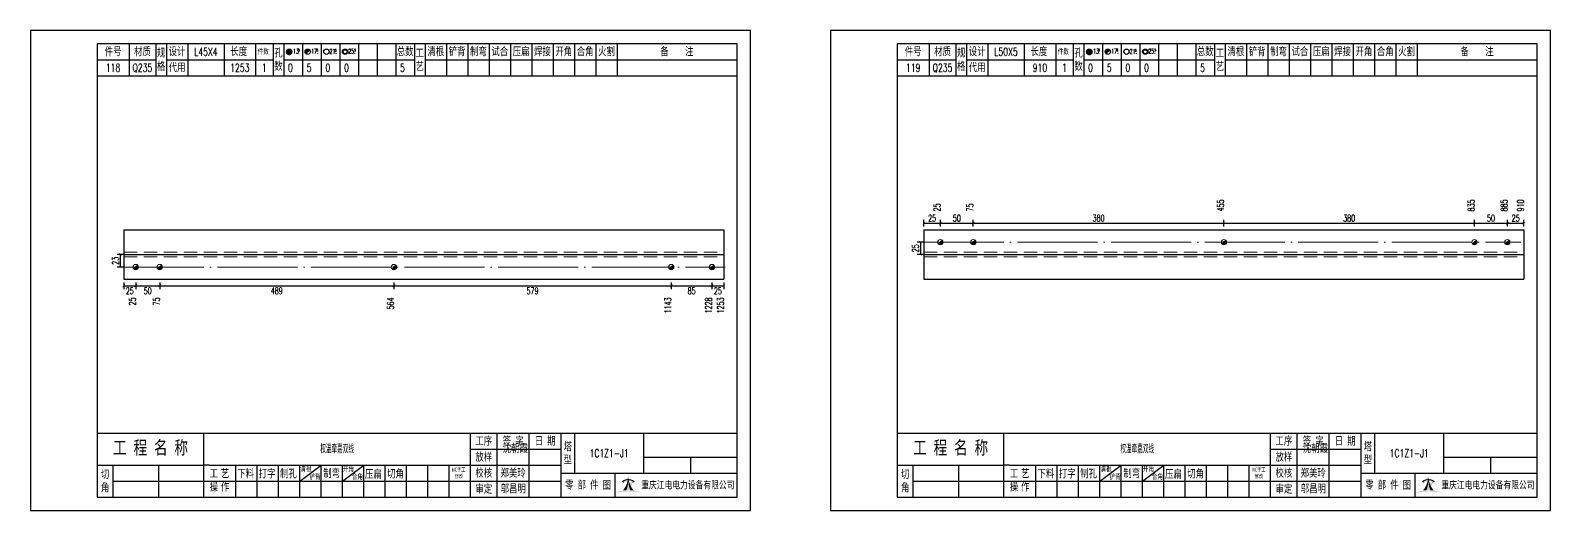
# Model space of a CAD drawing. Header units: millimetres. Extents: x -524 to 9570, y -2481 to 180.
# Drawn here: x 4500 to 5070, y 0 to 180 of the extents above; entities that cross this region are included whole.
import ezdxf
from ezdxf.enums import TextEntityAlignment as Align

# ---------------------------------------------------------------- set-up
doc = ezdxf.new("R2010")
doc.units = ezdxf.units.MM
doc.header["$LTSCALE"] = 20
doc.header["$PDMODE"] = 1
doc.linetypes.add('DASHDOT2X', pattern=[1.75, 1.5, -0.125, 0, -0.125])
doc.linetypes.add('HIDDEN', pattern=[0.375, 0.25, -0.125])
for name, color, linetype, lineweight in [('1', 7, 'Continuous', 25), ('11', 1, 'Continuous', 13), ('2', 1, 'HIDDEN', 13), ('5', 7, 'Continuous', 13), ('7', 3, 'DASHDOT2X', 13)]:
    doc.layers.add(name, color=color, linetype=linetype, lineweight=lineweight)
doc.styles.get("Standard").update_dxf_attribs({"font": 'simplex', "width": 0.7, "bigfont": 'gbhzfs.shx'})
doc.styles.add('SYMBOL_TXT', font='txt.shx', dxfattribs={"width": 0.6})
doc.styles.add('TITLE_TXT', font='simplex.shx', dxfattribs={"width": 0.75, "height": 2.5, "bigfont": 'gbhzfs.shx'})
doc.dimstyles.new('dimStyle4', dxfattribs={"dimtxt": 2.5, "dimasz": 1, "dimexe": 1.25, "dimexo": 0, "dimgap": 0.63, "dimtad": 2, "dimzin": 0, "dimdsep": 46, "dimtxsty": 'standard', "dimblk": 'ARCHTICK', "dimblk1": 'ARCHTICK', "dimblk2": 'ARCHTICK', "dimcen": 0.09, "dimadec": 0, "dimazin": 0, "dimtfac": 1, "dimtdec": 1, "dimtix": 1, "dimtmove": 2, "dimatfit": 3, "dimfxl": 0, "dimtolj": 1, "dimtzin": 0, "dimarcsym": 0})
doc.dimstyles.get("Standard").update_dxf_attribs({"dimtxt": 2.5, "dimasz": 1, "dimexe": 1.25, "dimexo": 0, "dimgap": 0.63, "dimtad": 1, "dimzin": 0, "dimdsep": 46, "dimtxsty": 'standard', "dimblk": 'ARCHTICK', "dimblk1": 'ARCHTICK', "dimblk2": 'ARCHTICK', "dimcen": 0.09, "dimadec": 0, "dimazin": 0, "dimtfac": 1, "dimtdec": 1, "dimtix": 1, "dimtmove": 2, "dimatfit": 3, "dimfxl": 0, "dimtolj": 1, "dimtzin": 0, "dimarcsym": 0})
pattern_1 = [(0, (-3, 0), (0, 0.0125), [])]

# ---------------------------------------------------------------- blocks, each defined once
blk = doc.blocks.new('M12_HOLE')
h = blk.add_hatch()
h.set_pattern_fill('LINE', scale=0.1, style=0)
h.set_pattern_definition(pattern_1)
h.paths.add_polyline_path([(-5, 0, 1), (-1, 0, 1)])
at = {"color": 7}
blk.add_circle((-3, 0), 2, dxfattribs=at)
at = {"color": 7, "attachment_point": 1, "style": 'SYMBOL_TXT'}
for s, insert, char_height, width in [('13\\f??|b0|i0|c0|p54;.', (-0.1170648347537053, 2.110404609075999), 3.5, 5.707453662650948), ('5', (3.739322910876695, 2.264550918150206), 1.8, 2.930899999712656)]:
    blk.add_mtext(s, dxfattribs=dict(at, insert=insert, char_height=char_height, width=width))
blk = doc.blocks.new('M16_HOLE')
h = blk.add_hatch()
h.set_pattern_fill('LINE', scale=0.1, style=0)
h.set_pattern_definition(pattern_1)
h.paths.add_polyline_path([(-1.585786437626905, 1.414213562373095, 0.668178637919299), (-5, 0, 0.198912367379658), (-4.414213562373095, -1.414213562373095)])
at = {"color": 7}
blk.add_circle((-3, 0), 2, dxfattribs=at)
at = {"color": 7, "attachment_point": 1, "style": 'SYMBOL_TXT'}
for s, insert, char_height, width in [('17.', (-0.443935574240129, 2.13042063441452), 3.5, 6.3164), ('5', (3.564570640825252, 2.25180437378188), 1.8, 1.822)]:
    blk.add_mtext(s, dxfattribs=dict(at, insert=insert, char_height=char_height, width=width))
blk = doc.blocks.new('M20_HOLE')
at = {"color": 7}
blk.add_circle((-3, 0), 2, dxfattribs=at)
at = {"color": 7, "attachment_point": 1, "style": 'SYMBOL_TXT'}
for s, insert, char_height, width in [('21.', (-0.6868754558352066, 2.009036737063269), 3.5, 6.0735), ('5', (3.321630759230175, 2.009036737063269), 1.8, 1.4576)]:
    blk.add_mtext(s, dxfattribs=dict(at, insert=insert, char_height=char_height, width=width))
blk = doc.blocks.new('M24_HOLE')
at = {"color": 7}
for radius in [2, 1.5]:
    blk.add_circle((-3, 0), radius, dxfattribs=at)
at = {"color": 7, "attachment_point": 1, "style": 'SYMBOL_TXT'}
for s, insert, char_height, width in [('25.', (-0.6868754558352066, 2.13042063441452), 3.5, 2.4294), ('5', (3.928980201610216, 2.25180437378188), 1.8, 1.9435)]:
    blk.add_mtext(s, dxfattribs=dict(at, insert=insert, char_height=char_height, width=width))
blk = doc.blocks.new('A$C1E394B87')
for p, q in [((270, 180), (0, 180)), ((0, 180), (0, 0)), ((270, 0), (270, 180)), ((0, 0), (270, 0))]:
    blk.add_line(p, q)
blk = doc.blocks.new('JgCard')
h = blk.add_hatch(color=256)
edge = h.paths.add_edge_path()
edge.add_arc((223.8016524729837, -21.84717885384339), 29.00860721842082, 79.81716678233735, 89.27812697573944)
edge.add_arc((224.5325955616654, -21.84717885384339), 29.00860721842082, 90.72187302426055, 100.1828332176626)
edge.add_arc((224.0279874541857, -3.830853464385541), 11.50536553551401, 89.30709440376557, 113.6959925615352, ccw=False)
edge.add_arc((224.3062605804644, -3.830853464385541), 11.50536553551401, 66.30400743846491, 90.69290559623443, ccw=False)
edge = h.paths.add_edge_path()
edge.add_arc((233.0302112674253, 13.18449056462987), 8.873034629199061, 191.5208225546964, 219.6965150385776)
edge.add_arc((215.3040367672247, 13.18449056462987), 8.873034629199061, 320.3034849614224, 348.4791774453036)
edge.add_arc((214.0326012329333, 11.43447699248611), 10.13453382683302, 338.1301204334909, 359.9154198731663)
edge.add_arc((234.3016468017167, 11.43447699248611), 10.13453382683302, 180.0845801266699, 201.8698795665091)
edge.add_line((225.937925765641, 10.90576856469295), (225.6552856147136, 10.35609493506945))
edge.add_arc((224.1679533083088, 7.853493107532699), 3.957321353349253, 91.41975307934291, 127.4827228769255)
edge.add_arc((215.3040367672247, 13.18449056462987), 8.873034629199061, 351.0860103832611, 357.2867084751834)
edge.add_line((222.396322269009, 10.90576856469295), (222.6789624199364, 10.35609493506945))
edge.add_line((222.6789624199364, 10.35609493506945), (221.7697188924139, 10.86032854938844))
edge.add_line((225.6552856147136, 10.35609493506945), (226.5654915637542, 10.86086227359522))
edge.add_arc((224.2330238305049, 7.883670059543192), 3.536460377387214, 93.80567765797379, 121.2894356209631)
edge.add_arc((224.1012242041452, 7.883670059543192), 3.536460377387214, 58.7105643790368, 86.1943223420262)
edge.add_arc((224.1679533083088, 7.853493107532699), 3.957321353349253, 52.53023982105776, 88.60436076552203)
edge.add_arc((233.0302112674253, 13.18449056462987), 8.873034629199061, 182.7132915248167, 188.9137221835162)
edge.add_line((224.1671240173246, 11.44943760304955), (224.1671240173246, 11.41951638194644))
blk.add_hatch(color=256).paths.add_polyline_path([(224.1671240173246, 11.41951638190653, 0.09534363958971465), (224.8964730213393, 7.65936347788454, -0.02857973389665951), (226.2029576453306, 7.517096850535836, -0.1235627947319866), (224.3359488967444, 11.41233217421416, -0.1204986991669159), (225.937925765641, 10.90576856469295), (225.6552856147136, 10.35609493506945), (226.5654915637542, 10.86086227359522, 0.5402417223769541), (226.575360567148, 10.99431825130466, 0.158715983985349), (224.2643381876442, 11.80964050730302, -0.02706108524003999), (224.1671240173246, 12.76445731824299, -0.02706225299216489), (224.0699034296731, 11.80959959181416, 0.1586661026302013), (221.7598355252794, 10.99377351487396, 0.5401762534625951), (221.7697205382283, 10.86032763670437, -5.881062471050359e-06), (221.7697188924139, 10.86032854938844), (222.6789624199364, 10.35609493506945), (222.396322269009, 10.90576856469295, -0.1204986991669226), (223.9982991379056, 11.41233217421416, -0.1235627947319868), (222.1312903893195, 7.517096850535836, -0.0285797338966575), (223.4377750133108, 7.65936347788454, 0.09534363958971454)])
for p, q in [((265, 175), (25, 175)), ((25, 175), (25, 5)), ((37, 175), (37, 163)), ((47, 175), (47, 163)), ((51, 175), (51, 163)), ((59, 175), (59, 163)), ((72.61005959575064, 175), (72.61005959575061, 163)), ((84.43573710762382, 175), (84.43573710762382, 163)), ((91, 175), (91, 163)), ((95, 175), (95, 163)), ((102, 175), (102, 163)), ((109, 175), (109, 163)), ((116, 175), (116, 163)), ((123, 175), (123, 163)), ((130, 175), (130, 163)), ((137, 175), (137, 163)), ((144, 175), (144, 163)), ((148, 175), (148, 163)), ((156, 175), (156, 163)), ((164, 175), (164, 163)), ((172, 175), (172, 163)), ((180, 175), (180, 163)), ((188, 175), (188, 163)), ((196, 175), (196, 163)), ((204, 175), (204, 163)), ((212, 175), (212, 163)), ((220, 175), (220, 163)), ((265, 5), (265, 175)), ((25, 169), (47, 169)), ((51, 168.9999999999999), (91, 168.9999999999999)), ((95, 168.9999999999999), (144, 168.9999999999999)), ((148, 169), (265, 169)), ((25, 163), (265, 163)), ((25, 29), (265, 29)), ((65, 17), (65, 29)), ((165, 5), (165, 29)), ((175, 5), (175, 29)), ((187, 5), (187, 29)), ((199, 5), (199, 29)), ((204, 29), (204, 14)), ((230, 14), (230, 29)), ((165, 23), (199, 23)), ((230, 20), (265, 20)), ((247.5, 20), (247.5, 14)), ((25, 17), (65, 17)), ((31, 5), (31, 17)), ((48, 17), (48, 5)), ((65, 5), (65, 17)), ((67, 17), (65, 17)), ((67, 17), (165, 17)), ((77, 5), (77, 17)), ((85, 5), (85, 17)), ((93, 5), (93, 17)), ((101, 5), (101, 17)), ((101, 11), (109, 17)), ((109, 5), (109, 17)), ((117, 5), (117, 17)), ((117, 11), (125, 17)), ((125, 5), (125, 17)), ((133, 5), (133, 17)), ((141, 5), (141, 17)), ((149, 5), (149, 17)), ((157, 5), (157, 17)), ((165, 17), (199, 17)), ((199, 14), (265, 14)), ((219.0802760739607, 14), (219.0802760739607, 5)), ((31, 11), (65, 11)), ((65, 11), (165, 11)), ((165, 11), (199, 11)), ((25, 5), (265, 5))]:
    blk.add_line(p, q)
blk.add_lwpolyline([(96.0334779468642, 171.9855941999696, -1), (98.0334779468642, 171.9855941999696, -1)], format="xyb", close=True)
for p in [(65.8050297978753, 166), (145, 96)]:
    blk.add_point(p)
blk.add_blockref('A$C1E394B87', (0, 0))
at = {"xscale": 0.5, "yscale": 0.5, "zscale": 0.5}
for name, p in [('M12_HOLE', (98.5334779468642, 171.9855941999696)), ('M16_HOLE', (105.5, 171.9999999999999)), ('M20_HOLE', (112.5, 171.9999999999999)), ('M24_HOLE', (119.5, 171.9999999999999))]:
    blk.add_blockref(name, p, dxfattribs=at)
at = {"attachment_point": 5, "style": 'TITLE_TXT'}
for s, insert, char_height, width in [('{\\fSimHei|b0|i0|c134|p2;件号}', (31, 172), 3, 15), ('{\\fSimHei|b0|i0|c134|p2;材质}', (42, 172), 3, 8), ('{\\fSimHei|b0|i0|c134|p2;规格}', (49, 169), 3, 4), ('{\\fSimHei|b0|i0|c134|p2;设计}', (55, 171.9999999999999), 3, 8.000000000000014), ('{\\fSimHei|b0|i0|c134|p2;长度}', (78.11684221050325, 172.0531705390044), 3, 8), ('{\\fSimHei|b0|i0|c134|p2;件数}', (87.3041250533895, 171.9999999999999), 2, 8.8244), ('{\\fSimHei|b0|i0|c134|p2;孔数}', (93, 169), 3, 4), ('{\\fSimHei|b0|i0|c134|p2;总数}', (140.5, 171.9999999999999), 3, 7), ('{\\fSimHei|b0|i0|c134|p2;工\\P艺}', (146, 169), 3, 4), ('{\\fSimHei|b0|i0|c134|p2;清根}', (152, 172), 3, 8), ('{\\fSimHei|b0|i0|c134|p2;铲背}', (160, 172), 3, 8), ('{\\fSimHei|b0|i0|c134|p2;制弯}', (168, 172), 3, 8.000000000000028), ('{\\fSimHei|b0|i0|c134|p2;试合}', (176, 172), 3, 8), ('{\\fSimHei|b0|i0|c134|p2;压扁}', (184, 172), 3, 8), ('{\\fSimHei|b0|i0|c134|p2;焊接}', (192, 172), 3, 8), ('{\\fSimHei|b0|i0|c134|p2;开角}', (200, 172), 3, 8.000000000000057), ('{\\fSimHei|b0|i0|c134|p2;合角}', (208, 172), 3, 8), ('{\\fSimHei|b0|i0|c134|p2;火割}', (216, 172), 3, 8), ('{\\fSimHei|b0|i0|c134|p2;备    注}', (242.3967818627186, 171.9765054582008), 3, 22), ('{\\fSimHei|b0|i0|c134|p2;代用}', (55, 166), 3, 8), ('{\\fSimHei|b0|i0|c134|p2;工 程 名 称}', (45.04268864723963, 23.33842704880232), 5, 47.33333333333334), ('{\\fSimHei|b0|i0|c134|p2;工序}', (170, 26), 3, 10), ('{\\fSimHei|b0|i0|c134|p2;签 字}', (181, 26), 3, 12), ('{\\fSimHei|b0|i0|c134|p2;^I沈朝霞}', (181.0520504248258, 23.27747906449889), 3, 12), ('{\\fSimHei|b0|i0|c134|p2;日 期}', (193, 26), 3, 12), ('{\\fSimHei|b0|i0|c134|p2;塔\\P型}', (201.5, 21.5), 3, 5.000000000000028), ('{\\fSimHei|b0|i0|c134|p2;放样}', (170, 20), 3, 10), ('{\\fSimHei|b0|i0|c134|p2;切\\P角}', (28, 11), 3, 6.000000000000004), ('{\\fSimHei|b0|i0|c134|p2;工\\P操}', (68.78408056366106, 11.29930144135182), 3, 6.000000000000004), ('{\\fSimHei|b0|i0|c134|p2;艺\\P作}', (73.01340619218274, 11.29930144135182), 3, 6.000000000000004), ('{\\fSimHei|b0|i0|c134|p2;下料}', (80.74376492044746, 13.75191016783555), 3, 8), ('{\\fSimHei|b0|i0|c134|p2;打字}', (88.74376492044746, 13.75191016783555), 3, 8), ('{\\fSimHei|b0|i0|c134|p2;制孔}', (96.74376492044746, 13.75191016783555), 3, 8.000000000000028), ('{\\fSimHei|b0|i0|c134|p2;清根}', (103.3080888185272, 15.56254542211099), 2, 8), ('{\\fSimHei|b0|i0|c134|p2;铲背}', (106.6982872637203, 12.58010217278223), 2, 8), ('{\\fSimHei|b0|i0|c134|p2;制弯}', (112.9524832210667, 13.86807755023182), 3, 8.000000000000028), ('{\\fSimHei|b0|i0|c134|p2;开角}', (119.2123351337376, 15.54156681030855), 2, 8.000000000000057), ('{\\fSimHei|b0|i0|c134|p2;合角}', (122.601153766583, 12.67610618408509), 2, 8), ('{\\fSimHei|b0|i0|c134|p2;压扁}', (128.5896913500159, 13.56672241423536), 3, 8), ('{\\fSimHei|b0|i0|c134|p2;切角}', (136.8970089545677, 13.6938446517654), 3, 8), ('{\\fSimHei|b0|i0|c134|p2;NC手工修改}', (160.6311373906198, 14.05820252967675), 1.5, 6.204069777279955), ('{\\fSimHei|b0|i0|c134|p2;校核}', (170, 14), 3, 10.00000000000003), ('{\\fSimHei|b0|i0|c134|p2;郑美玲}', (181, 14), 3, 12), ('{\\fSimHei|b0|i0|c134|p2;零 部 件 图}', (209.0827348158753, 9.5), 3, 30.76131175444226), ('{\\fSimHei|b0|i0|c134|p2;重庆江电电力设备有限公司}', (246.5086378857131, 9.475432444103376), 2.772000000000001, 63.29400000000002), ('{\\fSimHei|b0|i0|c134|p2;审定}', (170, 8), 3, 10), ('{\\fSimHei|b0|i0|c134|p2;邬昌明}', (181.0428184060297, 8.12303372435349), 3, 12)]:
    blk.add_mtext(s, dxfattribs=dict(at, insert=insert, char_height=char_height, width=width))
blk = doc.blocks.new('M16')
for p, q in [((-0.7071067811865476, -0.7071067811865476), (0.7071067811865475, 0.7071067811865475)), ((-0.4, 4.898425415289509e-17), (0.4, 0)), ((2.449212707644755e-17, 0.4), (0, -0.4))]:
    blk.add_line(p, q)
blk.add_circle((0, 0), 1)
for centre, radius, end in [((0, 0), 0.8, 45.00000000000001), ((0, 0), 0.6, 45.00000000000001), ((0, 0), 0.4, 45.00000000000001), ((-5.551115123125783e-17, -5.551115123125783e-17), 0.2, 45)]:
    blk.add_arc(centre, radius, 225, end)
blk = doc.blocks.new('_ArchTick')
at = {"color": 0, "linetype": 'ByBlock', "const_width": 0.15}
blk.add_lwpolyline([(-0.5, -0.5), (0.5, 0.5)], dxfattribs=at)
blk = doc.blocks.new('*D217')
at = {"layer": '11', "color": 0, "lineweight": -2}
for p, q in [((4535, 85.5), (4535, 83)), ((4539.490263956186, 85.5), (4539.490263956186, 83)), ((4535, 84.25), (4539.490263956186, 84.25))]:
    blk.add_line(p, q, dxfattribs=at)
at = {"layer": 'Defpoints', "color": 0}
for p in [(4535, 85.5), (4539.490263956186, 85.5), (4539.490263956186, 84.25)]:
    blk.add_point(p, dxfattribs=at)
at = {"layer": '11', "color": 0, "lineweight": -2, "rotation": 180}
blk.add_blockref('_ArchTick', (4535, 84.25), dxfattribs=at)
at = {"layer": '11', "color": 0, "lineweight": -2}
blk.add_blockref('_ArchTick', (4539.490263956186, 84.25), dxfattribs=at)
at = {"layer": '11', "color": 0, "insert": (4537.245131978093, 82.37), "char_height": 2.5, "attachment_point": 5}
blk.add_mtext('\\A1;25', dxfattribs=at)
blk = doc.blocks.new('*D218')
at = {"layer": '11', "color": 0, "lineweight": -2}
for p, q in [((4539.490263956186, 85.5), (4539.490263956186, 83)), ((4548.470791868559, 85.5), (4548.470791868559, 83)), ((4539.490263956186, 84.25), (4548.470791868559, 84.25))]:
    blk.add_line(p, q, dxfattribs=at)
at = {"layer": 'Defpoints', "color": 0}
for p in [(4539.490263956186, 85.5), (4548.470791868559, 85.5), (4548.470791868559, 84.25)]:
    blk.add_point(p, dxfattribs=at)
at = {"layer": '11', "color": 0, "lineweight": -2, "rotation": 180}
blk.add_blockref('_ArchTick', (4539.490263956186, 84.25), dxfattribs=at)
at = {"layer": '11', "color": 0, "lineweight": -2}
blk.add_blockref('_ArchTick', (4548.470791868559, 84.25), dxfattribs=at)
at = {"layer": '11', "color": 0, "insert": (4543.980527912372, 82.37), "char_height": 2.5, "attachment_point": 5}
blk.add_mtext('\\A1;50', dxfattribs=at)
blk = doc.blocks.new('*D219')
at = {"layer": '11', "color": 0, "lineweight": -2}
for p, q in [((4548.470791868559, 85.5), (4548.470791868559, 83)), ((4636.300354851566, 85.5), (4636.300354851566, 83)), ((4548.470791868559, 84.25), (4636.300354851566, 84.25))]:
    blk.add_line(p, q, dxfattribs=at)
at = {"layer": 'Defpoints', "color": 0}
for p in [(4548.470791868559, 85.5), (4636.300354851566, 85.5), (4636.300354851566, 84.25)]:
    blk.add_point(p, dxfattribs=at)
at = {"layer": '11', "color": 0, "lineweight": -2, "rotation": 180}
blk.add_blockref('_ArchTick', (4548.470791868559, 84.25), dxfattribs=at)
at = {"layer": '11', "color": 0, "lineweight": -2}
blk.add_blockref('_ArchTick', (4636.300354851566, 84.25), dxfattribs=at)
at = {"layer": '11', "color": 0, "insert": (4592.385573360063, 82.37), "char_height": 2.5, "attachment_point": 5}
blk.add_mtext('\\A1;489', dxfattribs=at)
blk = doc.blocks.new('*D220')
at = {"layer": '11', "color": 0, "lineweight": -2}
for p, q in [((4636.300354851566, 85.5), (4636.300354851566, 83)), ((4740.294868076844, 85.5), (4740.294868076844, 83)), ((4636.300354851566, 84.25), (4740.294868076844, 84.25))]:
    blk.add_line(p, q, dxfattribs=at)
at = {"layer": 'Defpoints', "color": 0}
for p in [(4636.300354851566, 85.5), (4740.294868076844, 85.5), (4740.294868076844, 84.25)]:
    blk.add_point(p, dxfattribs=at)
at = {"layer": '11', "color": 0, "lineweight": -2, "rotation": 180}
blk.add_blockref('_ArchTick', (4636.300354851566, 84.25), dxfattribs=at)
at = {"layer": '11', "color": 0, "lineweight": -2}
blk.add_blockref('_ArchTick', (4740.294868076844, 84.25), dxfattribs=at)
at = {"layer": '11', "color": 0, "insert": (4688.297611464205, 82.37), "char_height": 2.5, "attachment_point": 5}
blk.add_mtext('\\A1;579', dxfattribs=at)
blk = doc.blocks.new('*D221')
at = {"layer": '11', "color": 0, "lineweight": -2}
for p, q in [((4740.294868076844, 85.5), (4740.294868076844, 83)), ((4755.561765527877, 85.5), (4755.561765527877, 83)), ((4740.294868076844, 84.25), (4755.561765527877, 84.25))]:
    blk.add_line(p, q, dxfattribs=at)
at = {"layer": 'Defpoints', "color": 0}
for p in [(4740.294868076844, 85.5), (4755.561765527877, 85.5), (4755.561765527877, 84.25)]:
    blk.add_point(p, dxfattribs=at)
at = {"layer": '11', "color": 0, "lineweight": -2, "rotation": 180}
blk.add_blockref('_ArchTick', (4740.294868076844, 84.25), dxfattribs=at)
at = {"layer": '11', "color": 0, "lineweight": -2}
blk.add_blockref('_ArchTick', (4755.561765527877, 84.25), dxfattribs=at)
at = {"layer": '11', "color": 0, "insert": (4747.928316802361, 82.37), "char_height": 2.5, "attachment_point": 5}
blk.add_mtext('\\A1;85', dxfattribs=at)
blk = doc.blocks.new('*D222')
at = {"layer": '11', "color": 0, "lineweight": -2}
for p, q in [((4755.561765527877, 85.5), (4755.561765527877, 83)), ((4760, 85.5), (4760, 83)), ((4755.561765527877, 84.25), (4760, 84.25))]:
    blk.add_line(p, q, dxfattribs=at)
at = {"layer": 'Defpoints', "color": 0}
for p in [(4755.561765527877, 85.5), (4760, 85.5), (4760, 84.25)]:
    blk.add_point(p, dxfattribs=at)
at = {"layer": '11', "color": 0, "lineweight": -2, "rotation": 180}
blk.add_blockref('_ArchTick', (4755.561765527877, 84.25), dxfattribs=at)
at = {"layer": '11', "color": 0, "lineweight": -2}
blk.add_blockref('_ArchTick', (4760, 84.25), dxfattribs=at)
at = {"layer": '11', "color": 0, "insert": (4757.780882763938, 82.37), "char_height": 2.5, "attachment_point": 5}
blk.add_mtext('\\A1;25', dxfattribs=at)
blk = doc.blocks.new('*D230')
at = {"layer": '1', "color": 0, "lineweight": -2}
for p, q in [((4834.75, 100.625), (4832.5, 100.625)), ((4833.75, 100.625), (4833.75, 96)), ((4834.75, 96), (4832.5, 96))]:
    blk.add_line(p, q, dxfattribs=at)
at = {"layer": 'Defpoints', "color": 0}
for p in [(4834.75, 100.625), (4833.75, 96), (4834.75, 96)]:
    blk.add_point(p, dxfattribs=at)
at = {"layer": '1', "color": 0, "lineweight": -2}
for p, rotation in [((4833.75, 100.625), 90), ((4833.75, 96), 270)]:
    blk.add_blockref('_ArchTick', p, dxfattribs=dict(at, rotation=rotation))
at = {"layer": '1', "color": 0, "insert": (4831.87, 98.31250000000078), "char_height": 2.5, "attachment_point": 5, "rotation": 90}
blk.add_mtext('\\A1;25', dxfattribs=at)

msp = doc.modelspace()

# ---------------------------------------------------------------- linework, layer by layer
at = {"layer": '1'}
for p, q in [((4535, 105.25), (4535, 86.75)), ((4535, 105.25), (4760, 105.25)), ((4760, 105.25), (4760, 86.75)), ((4835, 105.25), (4835, 86.75)), ((4835, 105.25), (5060, 105.25)), ((5060, 105.25), (5060, 86.75)), ((4535, 96), (4760, 96)), ((4835, 96), (5060, 96)), ((4535, 86.75), (4760, 86.75)), ((4835, 86.75), (5060, 86.75))]:
    msp.add_line(p, q, dxfattribs=at)
at = {"layer": '2'}
for p, q in [((4835, 96.925), (5060, 96.925)), ((4535, 96.82222222222222), (4760, 96.82222222222222)), ((4535, 95.17777777777778), (4760, 95.17777777777778)), ((4835, 95.075), (5060, 95.075))]:
    msp.add_line(p, q, dxfattribs=at)
at = {"layer": '7'}
for p, q in [((4835, 100.625), (5058.818681318681, 100.625)), ((4535, 91.27222222222223), (4760.561765527877, 91.27222222222223))]:
    msp.add_line(p, q, dxfattribs=at)

# ---------------------------------------------------------------- block references
at = {"layer": '1'}
for p in [(4500, 0), (4800, 0)]:
    msp.add_blockref('JgCard', p, dxfattribs=at)
at = {"layer": '5'}
for p in [(4841.181318681319, 100.625), (4853.543956043956, 100.625), (4947.5, 100.625), (5041.456043956044, 100.625), (5053.818681318681, 100.625), (4539.490263956186, 91.27222222222223), (4548.470791868559, 91.27222222222223), (4636.300354851566, 91.27222222222223), (4740.294868076844, 91.27222222222223), (4755.561765527877, 91.27222222222223)]:
    msp.add_blockref('M16', p, dxfattribs=at)

# ---------------------------------------------------------------- texts
at = {"layer": '1', "width": 0.7}
for s, p in [('L45X4', (4565.805029797875, 172)), ('L50X5', (4865.805029797875, 172)), ('118', (4531, 166)), ('Q235', (4542, 166)), ('1253', (4578.522898351687, 166)), ('1', (4587.717868553812, 166)), ('0', (4597.5, 166)), ('5', (4604.5, 166)), ('0', (4611.5, 166)), ('0', (4618.5, 166)), ('5', (4639.5, 166)), ('119', (4831, 166)), ('Q235', (4842, 166)), ('910', (4878.522898351687, 166)), ('1', (4887.717868553812, 166)), ('0', (4897.5, 166)), ('5', (4904.5, 166)), ('0', (4911.5, 166)), ('0', (4918.5, 166)), ('5', (4939.5, 166)), ('权温牵嘉双线', (4615, 23)), ('1C1Z1-J1', (4717, 21.5)), ('权温牵嘉双线', (4915, 23)), ('1C1Z1-J1', (5017, 21.5))]:
    msp.add_text(s, height=3, dxfattribs=at).set_placement(p, align=Align.MIDDLE_CENTER)
for s, p in [('25', (4841.181318681319, 112.125)), ('75', (4853.543956043956, 112.125)), ('455', (4947.5, 112.125)), ('835', (5041.456043956044, 112.125)), ('885', (5053.818681318681, 112.125)), ('910', (5060, 112.125))]:
    msp.add_text(s, height=2.5, rotation=90, dxfattribs=at).set_placement(p)
for s, p in [('25', (4539.490263956186, 79.875)), ('75', (4548.470791868559, 79.875)), ('564', (4636.300354851566, 79.875)), ('1143', (4740.294868076844, 79.875)), ('1228', (4755.561765527877, 79.875)), ('1253', (4760, 79.875))]:
    msp.add_text(s, height=2.5, rotation=90, dxfattribs=at).set_placement(p, align=Align.RIGHT)

# ---------------------------------------------------------------- dimensions: what is measured, and where the dimension line sits
at = {"layer": '1'}
dim = msp.add_linear_dim(base=(4833.75, 96), p1=(4834.75, 100.625), p2=(4834.75, 96), angle=90, text='25', dimstyle='standard', override={"dimtxt": 2.5}, dxfattribs=at)
dim.commit()
dim.dimension.update_dxf_attribs({"geometry": '*D230', "text_midpoint": (4831.87, 98.31250000000078)})
msp.add_linear_dim(base=(4533.75, 96), p1=(4534.75, 91.27222222222223), p2=(4534.75, 96), angle=90, text='23', dimstyle='standard', override={"dimtxt": 2.5}, dxfattribs=at).render()
at = {"layer": '11'}
for base, p1, p2, text in [((4841.181318681319, 107.75), (4835, 106.5), (4841.181318681319, 106.5), '25'), ((4853.543956043956, 107.75), (4841.181318681319, 106.5), (4853.543956043956, 106.5), '50'), ((4947.5, 107.75), (4853.543956043956, 106.5), (4947.5, 106.5), '380'), ((5041.456043956044, 107.75), (4947.5, 106.5), (5041.456043956044, 106.5), '380'), ((5053.818681318681, 107.75), (5041.456043956044, 106.5), (5053.818681318681, 106.5), '50'), ((5060, 107.75), (5053.818681318681, 106.5), (5060, 106.5), '25')]:
    msp.add_linear_dim(base=base, p1=p1, p2=p2, text=text, dimstyle='standard', override={"dimtxt": 2.5}, dxfattribs=at).render()
for base, p1, p2, text, picture, middle in [((4539.490263956186, 84.25), (4535, 85.5), (4539.490263956186, 85.5), '25', '*D217', (4537.245131978093, 82.37)), ((4548.470791868559, 84.25), (4539.490263956186, 85.5), (4548.470791868559, 85.5), '50', '*D218', (4543.980527912372, 82.37)), ((4636.300354851566, 84.25), (4548.470791868559, 85.5), (4636.300354851566, 85.5), '489', '*D219', (4592.385573360063, 82.37)), ((4740.294868076844, 84.25), (4636.300354851566, 85.5), (4740.294868076844, 85.5), '579', '*D220', (4688.297611464205, 82.37)), ((4755.561765527877, 84.25), (4740.294868076844, 85.5), (4755.561765527877, 85.5), '85', '*D221', (4747.928316802361, 82.37)), ((4760, 84.25), (4755.561765527877, 85.5), (4760, 85.5), '25', '*D222', (4757.780882763938, 82.37))]:
    dim = msp.add_linear_dim(base=base, p1=p1, p2=p2, text=text, dimstyle='dimStyle4', override={"dimtxt": 2.5}, dxfattribs=at)
    dim.commit()
    dim.dimension.update_dxf_attribs({"geometry": picture, "text_midpoint": middle})

doc.saveas('drawing.dxf')
